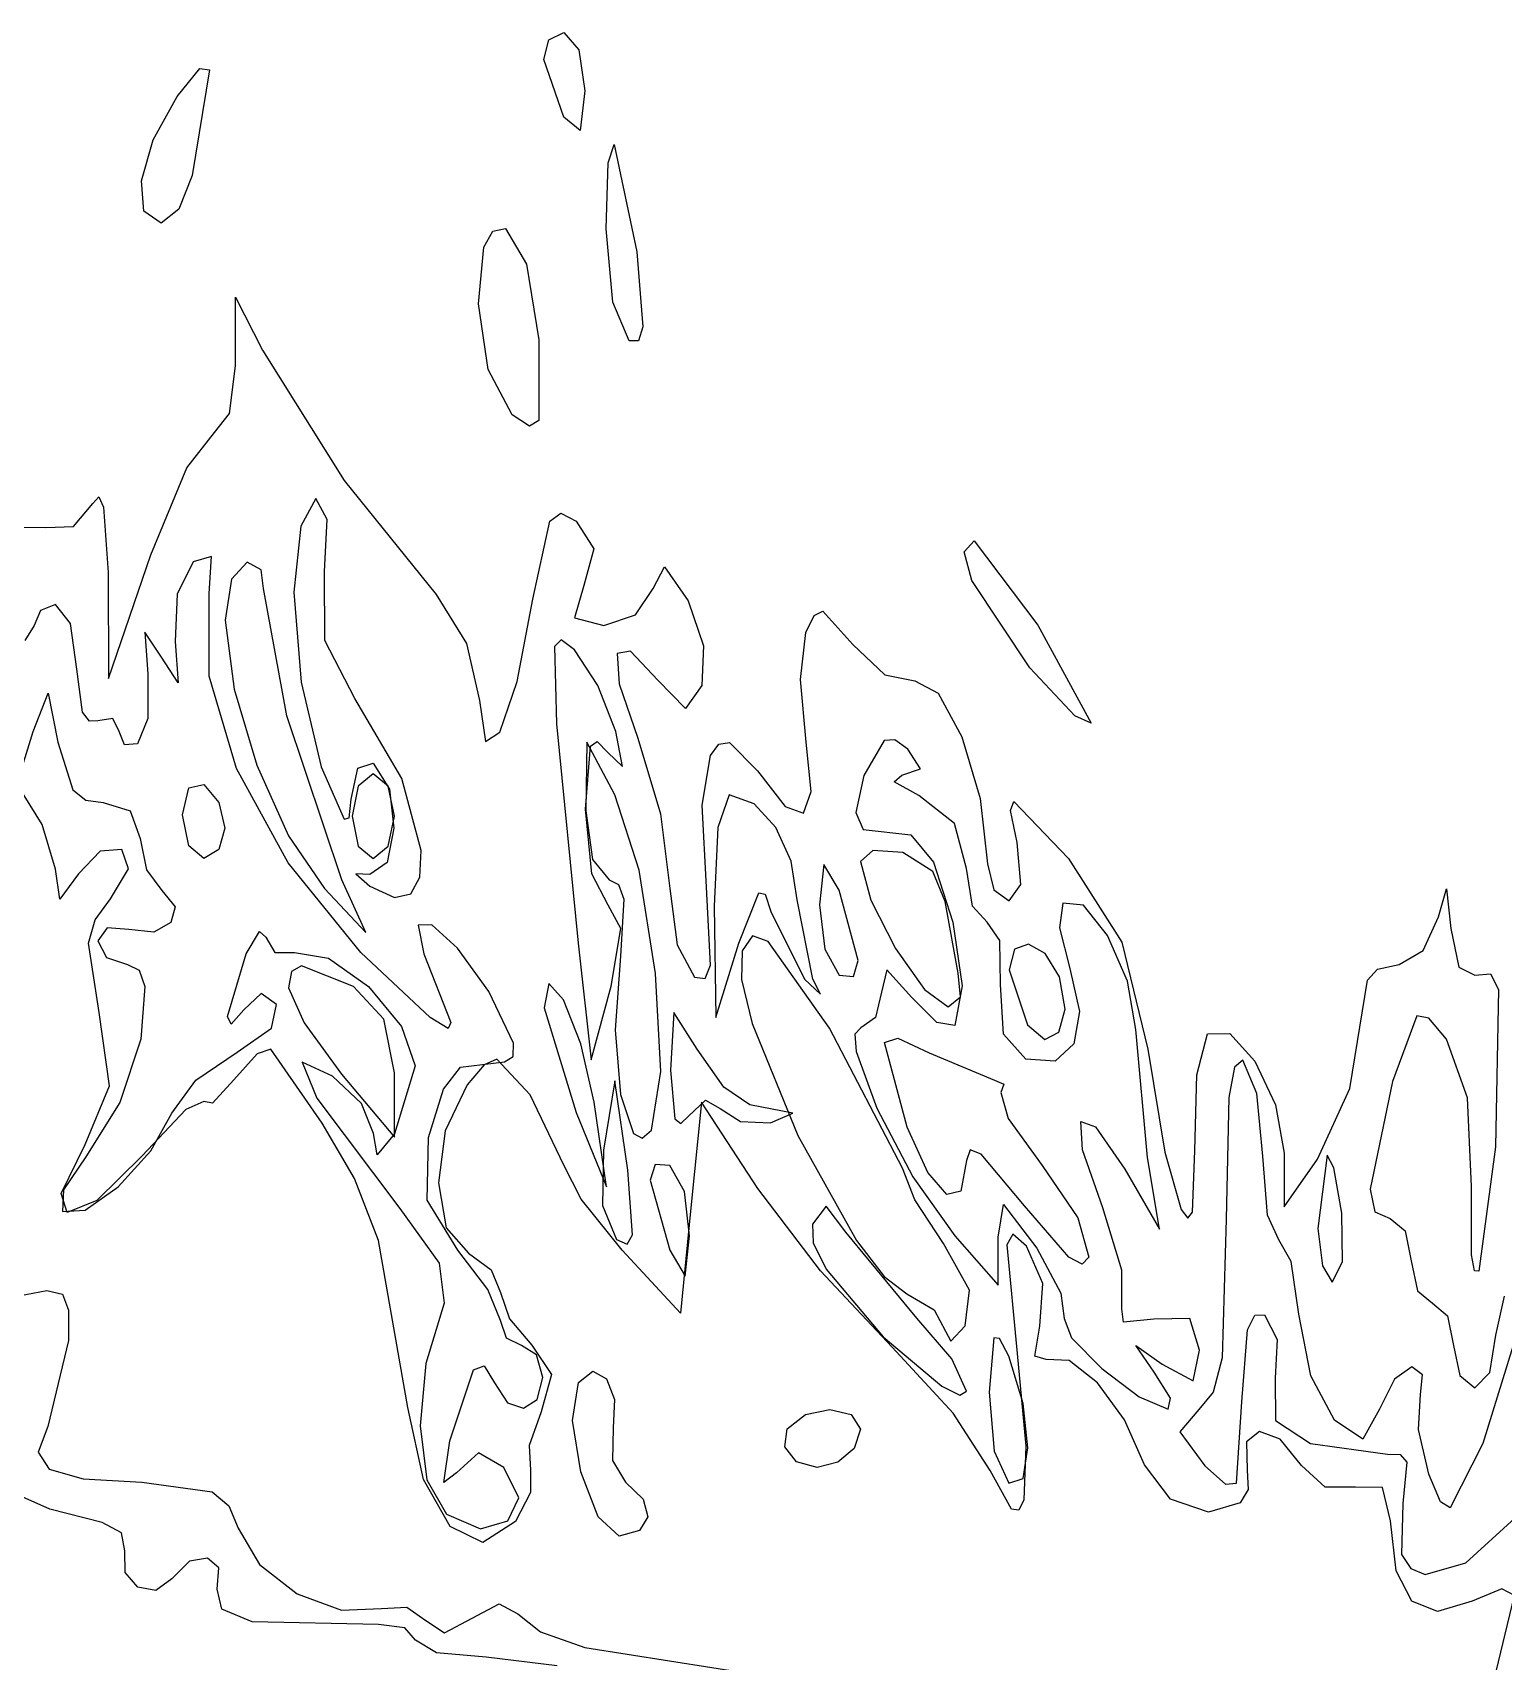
# Model space of a CAD drawing. Extents: x 10 to 161, y 0 to 206.
# Drawn here: x 85.34 to 109.84, y 28.25 to 55.39 of the extents above; entities that cross this region are included whole.
import ezdxf

# ---------------------------------------------------------------- set-up
doc = ezdxf.new("R2010")
doc.units = 0

msp = doc.modelspace()

# ---------------------------------------------------------------- linework, layer by layer
at = {"layer": 'Layer 1'}
for p, q in [((93.940901, 55.262389), (94.191726, 55.38579)), ((94.191726, 55.38579), (94.439288, 55.100745)), ((93.857292, 54.939129), (93.940901, 55.262389)), ((94.439288, 55.100745), (94.539212, 54.415651)), ((94.191726, 53.974678), (93.857292, 54.939129)), ((87.753527, 54.323223), (88.130664, 54.786608)), ((88.289089, 54.766929), (88.00153, 53.004539)), ((88.130664, 54.786608), (88.289089, 54.766929)), ((87.349834, 53.598909), (87.753527, 54.323223)), ((94.539212, 54.415651), (94.463762, 53.757014)), ((94.463762, 53.757014), (94.191726, 53.974678)), ((87.1587, 52.916564), (87.349834, 53.598909)), ((94.931165, 53.217721), (95.030235, 53.519991)), ((95.030235, 53.519991), (95.408457, 51.732068)), ((94.897282, 52.114127), (94.931165, 53.217721)), ((87.197158, 52.409441), (87.1587, 52.916564)), ((88.00153, 53.004539), (87.777472, 52.443886)), ((87.482241, 52.210788), (87.197158, 52.409441)), ((87.777472, 52.443886), (87.482241, 52.210788)), ((93.006106, 52.077385), (93.221587, 52.124357)), ((93.221587, 52.124357), (93.567353, 51.529397)), ((95.008936, 50.89691), (94.897282, 52.114127)), ((92.860413, 51.811548), (93.006106, 52.077385)), ((92.76981, 50.865954), (92.860413, 51.811548)), ((95.408457, 51.732068), (95.50675, 50.485483)), ((93.567353, 51.529397), (93.772626, 50.269803)), ((88.72402, 49.835534), (88.724725, 50.976065)), ((88.724725, 50.976065), (89.174165, 50.09412)), ((92.932612, 49.772921), (92.76981, 50.865954)), ((95.277224, 50.253576), (95.008936, 50.89691)), ((95.50675, 50.485483), (95.43351, 50.248499)), ((93.772626, 50.269803), (93.771876, 48.923206)), ((95.43351, 50.248499), (95.277224, 50.253576)), ((89.174165, 50.09412), (90.53236, 47.923212)), ((88.620215, 49.038079), (88.72402, 49.835534)), ((93.331653, 49.017794), (92.932612, 49.772921)), ((88.370889, 48.723225), (88.620215, 49.038079)), ((93.620374, 48.829097), (93.331653, 49.017794)), ((93.771876, 48.923206), (93.620374, 48.829097)), ((87.914482, 48.137525), (88.370889, 48.723225)), ((87.312555, 46.688754), (87.914482, 48.137525)), ((90.53236, 47.923212), (92.06518, 46.024826)), ((86.022622, 47.15592), (86.348766, 47.542477)), ((86.348766, 47.542477), (86.446502, 47.652957)), ((86.446502, 47.652957), (86.525287, 47.477786)), ((90.060343, 47.624674), (89.811193, 47.166239)), ((90.247844, 47.274057), (90.060343, 47.624674)), ((86.525287, 47.477786), (86.599943, 46.389951)), ((90.205687, 46.406179), (90.247844, 47.274057)), ((93.674201, 45.946156), (93.957526, 47.24579)), ((93.957526, 47.24579), (94.141769, 47.381555)), ((94.141769, 47.381555), (94.395632, 47.248965)), ((94.395632, 47.248965), (94.691965, 46.785371)), ((85.159683, 47.147057), (85.562071, 47.139251)), ((85.562071, 47.139251), (86.022622, 47.15592)), ((89.811193, 47.166239), (89.693806, 46.064337)), ((86.606999, 44.626061), (87.312555, 46.688754)), ((94.691965, 46.785371), (94.524748, 46.17652)), ((100.856276, 46.736919), (101.023978, 46.919118)), ((100.984378, 46.256865), (100.856276, 46.736919)), ((101.023978, 46.919118), (102.082312, 45.515414)), ((88.019169, 46.567046), (87.753131, 46.029985)), ((88.320618, 46.656783), (88.019169, 46.567046)), ((88.282342, 46.044581), (88.320618, 46.656783)), ((88.915578, 46.56634), (88.65708, 46.281295)), ((89.148059, 46.436738), (88.915578, 46.56634)), ((89.19004, 46.125368), (89.148059, 46.436738)), ((90.209259, 45.259298), (90.205687, 46.406179)), ((95.680449, 46.125368), (95.868215, 46.484187)), ((95.868215, 46.484187), (96.262886, 45.921462)), ((86.599943, 46.389951), (86.606999, 44.626061)), ((88.65708, 46.281295), (88.55257, 45.596201)), ((94.524748, 46.17652), (94.367674, 45.635756)), ((101.952842, 44.80245), (100.984378, 46.256865)), ((85.725054, 45.860784), (85.475905, 45.757155)), ((85.974203, 45.543725), (85.725054, 45.860784)), ((87.753131, 46.029985), (87.719661, 45.241306)), ((88.285208, 44.665969), (88.282342, 46.044581)), ((89.578933, 44.004951), (89.19004, 46.125368)), ((89.693806, 46.064337), (89.818514, 44.565604)), ((92.06518, 46.024826), (92.572122, 45.21035)), ((93.414209, 44.575509), (93.674201, 45.946156)), ((95.385924, 45.68929), (95.680449, 46.125368)), ((96.262886, 45.921462), (96.515386, 45.168016)), ((85.475905, 45.757155), (85.372276, 45.508006)), ((88.55257, 45.596201), (88.699072, 44.449782)), ((94.367674, 45.635756), (94.858829, 45.508006)), ((94.858829, 45.508006), (95.385924, 45.68929)), ((98.222215, 45.389825), (98.360278, 45.676909)), ((98.360278, 45.676909), (98.505187, 45.74763)), ((98.505187, 45.74763), (99.003265, 45.192622)), ((85.372276, 45.508006), (85.216833, 45.258857)), ((86.077832, 44.781636), (85.974203, 45.543725)), ((87.488944, 44.978839), (87.210867, 45.398072)), ((87.210867, 45.398072), (87.260344, 44.705789)), ((98.12939, 44.60926), (98.222215, 45.389825)), ((102.082312, 45.515414), (102.972855, 43.883243)), ((87.719661, 45.241306), (87.76808, 44.555505)), ((90.712629, 44.291275), (90.209259, 45.259298)), ((92.572122, 45.21035), (92.785906, 44.260936)), ((94.148963, 45.272444), (94.03377, 45.158183)), ((94.03377, 45.158183), (94.067901, 43.868647)), ((94.369526, 45.10337), (94.148963, 45.272444)), ((94.758508, 44.507219), (94.369526, 45.10337)), ((95.303098, 45.083625), (95.081256, 45.042339)), ((95.081256, 45.042339), (95.113678, 44.538296)), ((95.757708, 44.600308), (95.303098, 45.083625)), ((96.515386, 45.168016), (96.4869, 44.51035)), ((99.003265, 45.192622), (99.535166, 44.688635)), ((86.177095, 44.067172), (86.077832, 44.781636)), ((87.76808, 44.555505), (87.488944, 44.978839)), ((102.69851, 44.006445), (101.952842, 44.80245)), ((87.260344, 44.705789), (87.265239, 43.959266)), ((88.741306, 43.128607), (88.285208, 44.665969)), ((89.818514, 44.565604), (90.151712, 43.153918)), ((93.124352, 43.733136), (93.414209, 44.575509)), ((95.058854, 43.744116), (94.758508, 44.507219)), ((95.113678, 44.538296), (95.421863, 43.633344)), ((96.214511, 44.123926), (95.757708, 44.600308)), ((96.4869, 44.51035), (96.214511, 44.123926)), ((98.225742, 43.564905), (98.12939, 44.60926)), ((99.535166, 44.688635), (100.036905, 44.58655)), ((100.036905, 44.58655), (100.425572, 44.383063)), ((85.352168, 43.744116), (85.605374, 44.38088)), ((85.605374, 44.38088), (85.761743, 43.567727)), ((88.699072, 44.449782), (89.075563, 43.183111)), ((91.492936, 42.962812), (90.712629, 44.291275)), ((92.785906, 44.260936), (92.887346, 43.575968)), ((100.425572, 44.383063), (100.817646, 43.653187)), ((86.288722, 43.912777), (86.177095, 44.067172)), ((86.679759, 43.958649), (86.43061, 43.920505)), ((86.783388, 43.744116), (86.679759, 43.958649)), ((87.265239, 43.959266), (87.088894, 43.538446)), ((90.495671, 41.27467), (89.578933, 44.004951)), ((102.972855, 43.883243), (102.69851, 44.006445)), ((85.082292, 42.862171), (85.352168, 43.744116)), ((86.43061, 43.920505), (86.288722, 43.912777)), ((86.87317, 43.521028), (86.783388, 43.744116)), ((92.887346, 43.575968), (93.124352, 43.733136)), ((94.067901, 43.868647), (94.431968, 40.216336)), ((95.166716, 43.162782), (95.058854, 43.744116)), ((85.761743, 43.567727), (86.0142, 42.770713)), ((87.088894, 43.538446), (86.87317, 43.521028)), ((94.549796, 42.450479), (94.632787, 43.49651)), ((94.572726, 43.567727), (94.558615, 42.421199)), ((95.041215, 42.685782), (94.572726, 43.567727)), ((94.632787, 43.49651), (94.747737, 43.574479)), ((94.747737, 43.574479), (94.925857, 43.391338)), ((95.421863, 43.633344), (95.798806, 42.371016)), ((96.633214, 43.342831), (96.772522, 43.533108)), ((96.772522, 43.533108), (96.952269, 43.560914)), ((96.952269, 43.560914), (97.416117, 43.090418)), ((98.30864, 42.745137), (98.225742, 43.564905)), ((99.525597, 43.593039), (99.189179, 43.010338)), ((99.70467, 43.606742), (99.525597, 43.593039)), ((99.917313, 43.45131), (99.70467, 43.606742)), ((100.132508, 43.122036), (99.917313, 43.45131)), ((100.817646, 43.653187), (101.121416, 42.628169)), ((89.075563, 43.183111), (89.60419, 42.006265)), ((90.151712, 43.153918), (90.530243, 42.280925)), ((90.762592, 43.130856), (91.016724, 43.214949)), ((91.016724, 43.214949), (91.286362, 42.781694)), ((94.925857, 43.391338), (95.166716, 43.162782)), ((96.492886, 42.51356), (96.633214, 43.342831)), ((85.502451, 42.196258), (85.001506, 42.997285)), ((89.599571, 41.553541), (88.741306, 43.128607)), ((90.648424, 42.618401), (90.762592, 43.130856)), ((91.016724, 43.03856), (90.767575, 42.831303)), ((91.265873, 42.831303), (91.016724, 43.03856)), ((91.813164, 41.760357), (91.492936, 42.962812)), ((97.416117, 43.090418), (97.877137, 42.492151)), ((99.189179, 43.010338), (99.054727, 42.39302)), ((99.690565, 42.906709), (99.818535, 43.016335)), ((100.100758, 42.674846), (99.690565, 42.906709)), ((99.818535, 43.016335), (100.132508, 43.122036)), ((86.0142, 42.770713), (86.230998, 42.596772)), ((87.841722, 42.353818), (87.945351, 42.802728)), ((87.945351, 42.802728), (88.1945, 42.862171)), ((88.1945, 42.862171), (88.443649, 42.558914)), ((90.616354, 42.304258), (90.648424, 42.618401)), ((90.767575, 42.831303), (90.663946, 42.333004)), ((91.369502, 42.333004), (91.265873, 42.831303)), ((91.286362, 42.781694), (91.360903, 42.134125)), ((95.442467, 41.431656), (95.041215, 42.685782)), ((96.943394, 42.685782), (96.753468, 42.141666)), ((97.358548, 42.536358), (96.943394, 42.685782)), ((98.183541, 42.382305), (98.30864, 42.745137)), ((100.696467, 42.21253), (100.100758, 42.674846)), ((101.121416, 42.628169), (101.245169, 41.539254)), ((86.230998, 42.596772), (86.518805, 42.558429)), ((86.518805, 42.558429), (86.97036, 42.42089)), ((86.97036, 42.42089), (87.136166, 41.961882)), ((87.945351, 41.840879), (87.841722, 42.353818)), ((88.443649, 42.558914), (88.547278, 42.135801)), ((90.663946, 42.333004), (90.767575, 41.834705)), ((91.265873, 41.834705), (91.369502, 42.333004)), ((94.658672, 41.375035), (94.549796, 42.450479)), ((94.558615, 42.421199), (94.66586, 41.611397)), ((95.798806, 42.371016), (95.955616, 41.130384)), ((96.565216, 41.150492), (96.492886, 42.51356)), ((97.720388, 42.141798), (97.358548, 42.536358)), ((97.877137, 42.492151), (98.183541, 42.382305)), ((99.054727, 42.39302), (99.178243, 42.112518)), ((101.631064, 42.428293), (101.68429, 42.579023)), ((101.741881, 41.892032), (101.631064, 42.428293)), ((101.68429, 42.579023), (102.593487, 41.627448)), ((85.723996, 41.451059), (85.502451, 42.196258)), ((88.547278, 42.135801), (88.443649, 41.776717)), ((90.530243, 42.280925), (90.616354, 42.304258)), ((91.360903, 42.134125), (91.249243, 41.563948)), ((96.753468, 42.141666), (96.692922, 40.833698)), ((97.976659, 41.582667), (97.720388, 42.141798)), ((99.178243, 42.112518), (99.967407, 42.024323)), ((100.894508, 41.462348), (100.696467, 42.21253)), ((87.136166, 41.961882), (87.241426, 41.44074)), ((88.1945, 41.627448), (87.945351, 41.840879)), ((89.60419, 42.006265), (90.207098, 41.129325)), ((90.767575, 41.834705), (91.016724, 41.627448)), ((91.016724, 41.627448), (91.265873, 41.834705)), ((99.967407, 42.024323), (100.349003, 41.564604)), ((101.803044, 41.193046), (101.741881, 41.892032)), ((86.471224, 41.74726), (86.110288, 41.370273)), ((86.828191, 41.77632), (86.471224, 41.74726)), ((86.941477, 41.454984), (86.828191, 41.77632)), ((88.443649, 41.776717), (88.1945, 41.627448)), ((90.808938, 40.061819), (89.599571, 41.553541)), ((91.249243, 41.563948), (90.96028, 41.362865)), ((91.791913, 41.318273), (91.813164, 41.760357)), ((94.66586, 41.611397), (94.943496, 41.27467)), ((98.075106, 40.939531), (97.976659, 41.582667)), ((98.520665, 41.530566), (98.449756, 40.854511)), ((98.77784, 41.098281), (98.520665, 41.530566)), ((99.337875, 41.76093), (99.130618, 41.577001)), ((99.130618, 41.577001), (99.304659, 40.931439)), ((99.836174, 41.729754), (99.337875, 41.76093)), ((100.334473, 41.41265), (99.836174, 41.729754)), ((100.349003, 41.564604), (100.670935, 40.567747)), ((101.245169, 41.539254), (101.352282, 41.103176)), ((102.593487, 41.627448), (103.485442, 40.235606)), ((85.798344, 40.947909), (85.723996, 41.451059)), ((86.110288, 41.370273), (85.798344, 40.947909)), ((86.639102, 40.95717), (86.941477, 41.454984)), ((87.241426, 41.44074), (87.494588, 41.094753)), ((90.895721, 40.392725), (90.495671, 41.27467)), ((90.96028, 41.362865), (90.727181, 41.370626)), ((90.727181, 41.370626), (90.96028, 41.165662)), ((91.645038, 41.041958), (91.791913, 41.318273)), ((94.927621, 40.8531), (94.658672, 41.375035)), ((94.943496, 41.27467), (95.102726, 41.193035)), ((95.718637, 39.710276), (95.442467, 41.431656)), ((100.54173, 40.909545), (100.334473, 41.41265)), ((100.996064, 40.831581), (100.894508, 41.462348)), ((87.494588, 41.094753), (87.716938, 40.823175)), ((90.207098, 41.129325), (90.895721, 40.392725)), ((90.96028, 41.165662), (91.369005, 40.976169)), ((91.369005, 40.976169), (91.645038, 41.041958)), ((95.102726, 41.193035), (95.188368, 40.950996)), ((95.955616, 41.130384), (96.075605, 40.190936)), ((96.633214, 39.853195), (96.565216, 41.150492)), ((97.104261, 40.216336), (97.438121, 41.055198)), ((97.438121, 41.055198), (97.546132, 41.034842)), ((97.546132, 41.034842), (97.639425, 40.745503)), ((99.093753, 39.927587), (98.77784, 41.098281)), ((101.352282, 41.103176), (101.606767, 40.921892)), ((101.606767, 40.921892), (101.803044, 41.193046)), ((108.759341, 40.657309), (108.892823, 41.12055)), ((108.892823, 41.12055), (108.960424, 40.460106)), ((86.38632, 40.604089), (86.639102, 40.95717)), ((87.716938, 40.823175), (87.646459, 40.560956)), ((95.137568, 40.460062), (94.927621, 40.8531)), ((95.188368, 40.950996), (95.136113, 40.002905)), ((96.692922, 40.833698), (96.724672, 38.981613)), ((97.639425, 40.745503), (98.198579, 39.616261)), ((98.33969, 39.616261), (98.075106, 40.939531)), ((98.449756, 40.854511), (98.536011, 40.120028)), ((99.304659, 40.931439), (99.716229, 40.129641)), ((100.755866, 39.716097), (100.54173, 40.909545)), ((101.24023, 40.569114), (100.996064, 40.831581)), ((102.501059, 40.882028), (102.446423, 40.473996)), ((102.845343, 40.848768), (102.501059, 40.882028)), ((103.246082, 40.343689), (102.845343, 40.848768)), ((86.275785, 40.217968), (86.38632, 40.604089)), ((86.58279, 40.471483), (86.43061, 40.254083)), ((86.948488, 40.445994), (86.58279, 40.471483)), ((87.36352, 40.403446), (86.948488, 40.445994)), ((87.646459, 40.560956), (87.36352, 40.403446)), ((91.991317, 40.523738), (91.765071, 40.515189)), ((91.765071, 40.515189), (91.860922, 40.039947)), ((92.422153, 40.133758), (91.991317, 40.523738)), ((94.978421, 39.500549), (95.137568, 40.460062)), ((100.670935, 40.567747), (100.82446, 39.50481)), ((101.449207, 40.263785), (101.24023, 40.569114)), ((102.446423, 40.473996), (102.617476, 39.794766)), ((108.50318, 40.096656), (108.759341, 40.657309)), ((108.960424, 40.460106), (109.095979, 39.816727)), ((86.453541, 39.060988), (86.275785, 40.217968)), ((86.43061, 40.254083), (86.575205, 39.978255)), ((88.900056, 40.039947), (89.121512, 40.411995)), ((89.121512, 40.411995), (89.22814, 40.315467)), ((89.22814, 40.315467), (89.378643, 40.063098)), ((94.431968, 40.216336), (94.646104, 38.276057)), ((96.075605, 40.190936), (96.364133, 39.652597)), ((96.724672, 38.981613), (97.104261, 40.216336)), ((97.334537, 40.337399), (97.160353, 40.089336)), ((97.59233, 40.243191), (97.334537, 40.337399)), ((98.614857, 38.801343), (97.59233, 40.243191)), ((101.465303, 39.52983), (101.449207, 40.263785)), ((101.926648, 40.201167), (101.697409, 40.115993)), ((102.205233, 40.043453), (101.926648, 40.201167)), ((103.578228, 39.582758), (103.246082, 40.343689)), ((103.485442, 40.235606), (103.917815, 38.452446)), ((86.575205, 39.978255), (86.922735, 39.863558)), ((88.586701, 38.99762), (88.900056, 40.039947)), ((89.378643, 40.063098), (89.706154, 40.059703)), ((89.706154, 40.059703), (90.271023, 39.970014)), ((90.271023, 39.970014), (90.93607, 39.493009)), ((91.963933, 38.981922), (90.808938, 40.061819)), ((91.860922, 40.039947), (92.308244, 38.893419)), ((92.94007, 39.413413), (92.422153, 40.133758)), ((95.136113, 40.002905), (95.045791, 38.774924)), ((97.160353, 40.089336), (97.149128, 39.61113)), ((98.536011, 40.120028), (98.77784, 39.687169)), ((99.014775, 39.660005), (99.093753, 39.927587)), ((99.716229, 40.129641), (100.199502, 39.446773)), ((101.697409, 40.115993), (101.605356, 39.775364)), ((102.44532, 39.655419), (102.205233, 40.043453)), ((108.101763, 39.863558), (108.50318, 40.096656)), ((86.922735, 39.863558), (87.117064, 39.765089)), ((87.117064, 39.765089), (87.213121, 39.497352)), ((89.652526, 39.747125), (89.605612, 39.473386)), ((89.820851, 39.841906), (89.652526, 39.747125)), ((90.687229, 39.498433), (89.820851, 39.841906)), ((95.808673, 38.080442), (95.718637, 39.710276)), ((96.364133, 39.652597), (96.542594, 39.62922)), ((96.542594, 39.62922), (96.633214, 39.853195)), ((98.198579, 39.616261), (98.463206, 39.36861)), ((98.463206, 39.36861), (98.33969, 39.616261)), ((98.77784, 39.687169), (99.014775, 39.660005)), ((99.570268, 39.775937), (99.483396, 39.401772)), ((99.983635, 39.314283), (99.570268, 39.775937)), ((100.795025, 39.321956), (100.755866, 39.716097)), ((101.605356, 39.775364), (101.914036, 38.855671)), ((102.541397, 39.120437), (102.44532, 39.655419)), ((102.617476, 39.794766), (102.775746, 39.080385)), ((107.572948, 39.598975), (107.738401, 39.78577)), ((107.738401, 39.78577), (108.101763, 39.863558)), ((109.095979, 39.816727), (109.36118, 39.687169)), ((109.36118, 39.687169), (109.623206, 39.705513)), ((109.623206, 39.705513), (109.757702, 39.443399)), ((87.213121, 39.497352), (87.146352, 38.620104)), ((89.14947, 39.378047), (88.86125, 39.107555)), ((89.404881, 39.19716), (89.14947, 39.378047)), ((89.605612, 39.473386), (89.864683, 38.890155)), ((91.195186, 38.952465), (90.687229, 39.498433)), ((90.93607, 39.493009), (91.488868, 38.827951)), ((93.350439, 38.551797), (92.94007, 39.413413)), ((93.943458, 39.546146), (93.865759, 39.140363)), ((94.184935, 39.273272), (93.943458, 39.546146)), ((94.646104, 38.276057), (94.978421, 39.500549)), ((97.149128, 39.61113), (97.329714, 38.876584)), ((99.483396, 39.401772), (99.381399, 38.980466)), ((100.199502, 39.446773), (100.588649, 39.158002)), ((100.82446, 39.50481), (100.700833, 38.846852)), ((101.509973, 38.698906), (101.465303, 39.52983)), ((103.716732, 38.781941), (103.578228, 39.582758)), ((107.280187, 37.795882), (107.572948, 39.598975)), ((109.757702, 39.443399), (109.704477, 36.824023)), ((88.86125, 39.107555), (88.648735, 38.86604)), ((89.319641, 38.802799), (89.404881, 39.19716)), ((93.865759, 39.140363), (94.39669, 37.394112)), ((94.474169, 38.541478), (94.184935, 39.273272)), ((100.400707, 38.894697), (99.983635, 39.314283)), ((100.588649, 39.158002), (100.795025, 39.321956)), ((102.436853, 38.736565), (102.541397, 39.120437)), ((102.775746, 39.080385), (102.682696, 38.54139)), ((86.62455, 37.842625), (86.453541, 39.060988)), ((88.648735, 38.86604), (88.586701, 38.99762)), ((88.750478, 38.400235), (89.319641, 38.802799)), ((89.864683, 38.890155), (90.487557, 38.035462)), ((91.369502, 38.060157), (91.195186, 38.952465)), ((91.488868, 38.827951), (91.716988, 38.174104)), ((92.261997, 38.794547), (91.963933, 38.981922)), ((92.308244, 38.893419), (92.261997, 38.794547)), ((96.022997, 39.063722), (95.966199, 38.099668)), ((96.412111, 38.452446), (96.022997, 39.063722)), ((97.329714, 38.876584), (98.085028, 37.016199)), ((99.82806, 36.471598), (98.614857, 38.801343)), ((99.136262, 38.805224), (99.035954, 38.699659)), ((99.381399, 38.980466), (99.136262, 38.805224)), ((100.700833, 38.846852), (100.400707, 38.894697)), ((101.914036, 38.855671), (102.203722, 38.612183)), ((108.395494, 39.008645), (107.989579, 37.910932)), ((108.59536, 38.970738), (108.395494, 39.008645)), ((108.888457, 38.616488), (108.59536, 38.970738)), ((87.146352, 38.620104), (86.794297, 37.563864)), ((93.347065, 38.327414), (93.350439, 38.551797)), ((94.69514, 37.570501), (94.474169, 38.541478)), ((95.045791, 38.774924), (95.134525, 37.696399)), ((99.035954, 38.699659), (99.06014, 38.412351)), ((99.531991, 38.565159), (99.752797, 38.636309)), ((99.907082, 37.154576), (99.531991, 38.565159)), ((99.752797, 38.636309), (100.277147, 38.389299)), ((101.885109, 38.283113), (101.509973, 38.698906)), ((102.203722, 38.612183), (102.436853, 38.736565)), ((102.682696, 38.54139), (102.373943, 38.25117)), ((103.912524, 36.644459), (103.716732, 38.781941)), ((104.734497, 38.021484), (104.91018, 38.705035)), ((104.91018, 38.705035), (105.280261, 38.711109)), ((105.280261, 38.711109), (105.699918, 38.25198)), ((109.240706, 37.642644), (108.888457, 38.616488)), ((88.061723, 37.934524), (88.750478, 38.400235)), ((89.082839, 38.375099), (88.694739, 37.943387)), ((89.313512, 38.45174), (89.082839, 38.375099)), ((90.166176, 37.217723), (89.313512, 38.45174)), ((93.076066, 38.287037), (92.863362, 38.193314)), ((93.62834, 37.689034), (93.076066, 38.287037)), ((93.204653, 38.240779), (93.347065, 38.327414)), ((96.853789, 37.816652), (96.412111, 38.452446)), ((99.06014, 38.412351), (99.402257, 37.468813)), ((100.277147, 38.389299), (101.364761, 37.935626)), ((102.373943, 38.25117), (101.885109, 38.283113)), ((103.917815, 38.452446), (104.198517, 36.73698)), ((105.495791, 38.266532), (105.3606, 38.151879)), ((105.734313, 37.710951), (105.495791, 38.266532)), ((90.339743, 37.999832), (89.831346, 38.235223)), ((89.831346, 38.235223), (90.07516, 37.632943)), ((90.819521, 37.544925), (90.339743, 37.999832)), ((90.487557, 38.035462), (91.369502, 36.987359)), ((91.716988, 38.174104), (91.369502, 37.041334)), ((91.369502, 36.987359), (91.369502, 38.060157)), ((92.188123, 37.786092), (92.471933, 38.152585)), ((92.471933, 38.152585), (93.204653, 38.240779)), ((92.863362, 38.193314), (92.580942, 37.855546)), ((95.651521, 37.100953), (95.808673, 38.080442)), ((95.966199, 38.099668), (96.041958, 37.29238)), ((104.699572, 36.765109), (104.734497, 38.021484)), ((105.3606, 38.151879), (105.266486, 37.644849)), ((105.699918, 38.25198), (106.043705, 37.522843)), ((86.220354, 36.863181), (86.62455, 37.842625)), ((87.663216, 37.387056), (88.061723, 37.934524)), ((88.694739, 37.943387), (88.341432, 37.553876)), ((91.939238, 36.979598), (92.188123, 37.786092)), ((92.580942, 37.855546), (92.217123, 37.090921)), ((95.039452, 37.923279), (94.852126, 36.770048)), ((95.254999, 36.435614), (95.039452, 37.923279)), ((97.289117, 37.526404), (96.853789, 37.816652)), ((101.364761, 37.935626), (101.516235, 37.870715)), ((101.516235, 37.870715), (101.467419, 37.731721)), ((101.467419, 37.731721), (101.590539, 37.295422)), ((106.740039, 36.616942), (107.280187, 37.795882)), ((107.989579, 37.910932), (107.619383, 36.119172)), ((86.794297, 37.563864), (86.228821, 36.660687)), ((87.893757, 37.444162), (87.170738, 36.67515)), ((88.1945, 37.577909), (87.893757, 37.444162)), ((88.341432, 37.553876), (88.1945, 37.577909)), ((90.07516, 37.632943), (91.461224, 35.795675)), ((91.022016, 37.044509), (90.819521, 37.544925)), ((94.191726, 36.518164), (93.62834, 37.689034)), ((94.900457, 36.159389), (94.69514, 37.570501)), ((95.134525, 37.696399), (95.352906, 37.045639)), ((96.269588, 37.343665), (96.551414, 37.600708)), ((96.484783, 37.570501), (96.308394, 35.81155)), ((97.421056, 36.131872), (96.484783, 37.570501)), ((96.551414, 37.600708), (96.794875, 37.463256)), ((96.794875, 37.463256), (97.132572, 37.244358)), ((98.003051, 37.385866), (97.289117, 37.526404)), ((99.402257, 37.468813), (100.003137, 36.327234)), ((105.266486, 37.644849), (105.219214, 35.621403)), ((105.8334, 36.667742), (105.734313, 37.710951)), ((106.043705, 37.522843), (106.186178, 36.718895)), ((109.308263, 36.165033), (109.240706, 37.642644)), ((87.314688, 36.755959), (87.663216, 37.387056)), ((90.705822, 36.298334), (90.166176, 37.217723)), ((94.39669, 37.394112), (94.900457, 36.159389)), ((96.041958, 37.29238), (96.136756, 37.210816)), ((96.136756, 37.210816), (96.269588, 37.343665)), ((97.132572, 37.244358), (97.632723, 37.222309)), ((97.632723, 37.222309), (98.003051, 37.385866)), ((101.590539, 37.295422), (102.156042, 36.515695)), ((102.828669, 36.776684), (102.800479, 37.247445)), ((102.800479, 37.247445), (103.046266, 37.160066)), ((91.08384, 36.689703), (91.022016, 37.044509)), ((91.369502, 37.041334), (91.08384, 36.689703)), ((91.916793, 35.93855), (91.939238, 36.979598)), ((92.217123, 37.090921), (92.100855, 36.226946)), ((95.352906, 37.045639), (95.495272, 36.967643)), ((95.495272, 36.967643), (95.651521, 37.100953)), ((98.085028, 37.016199), (99.063717, 35.263631)), ((100.253207, 36.395855), (99.907082, 37.154576)), ((103.046266, 37.160066), (103.532229, 36.455017)), ((85.819428, 36.048633), (86.220354, 36.863181)), ((86.228821, 36.660687), (85.860785, 36.111191)), ((87.170738, 36.67515), (86.410606, 35.931765)), ((86.770203, 36.159918), (87.314688, 36.755959)), ((94.852126, 36.770048), (94.8329, 35.850003)), ((100.957093, 36.772644), (100.894508, 36.596128)), ((101.142246, 36.704122), (100.957093, 36.772644)), ((101.864647, 35.844005), (101.142246, 36.704122)), ((103.164634, 35.807317), (102.828669, 36.776684)), ((104.108668, 35.453833), (103.912524, 36.644459)), ((104.198517, 36.73698), (104.470619, 35.779844)), ((104.661758, 35.737174), (104.699572, 36.765109)), ((105.911188, 35.685785), (105.8334, 36.667742)), ((106.186178, 36.718895), (106.186178, 35.826014)), ((106.90267, 36.688556), (106.747051, 35.465254)), ((107.016529, 36.476272), (106.90267, 36.688556)), ((109.704477, 36.824023), (109.429266, 34.753921)), ((94.476771, 35.951294), (94.191726, 36.518164)), ((95.332125, 35.35629), (95.254999, 36.435614)), ((95.713787, 36.530511), (95.627532, 36.268397)), ((95.955616, 36.512167), (95.713787, 36.530511)), ((96.197445, 36.079308), (95.955616, 36.512167)), ((100.033289, 35.940093), (99.82806, 36.471598)), ((100.571319, 36.028288), (100.253207, 36.395855)), ((100.894508, 36.596128), (100.804169, 36.084253)), ((102.156042, 36.515695), (102.74796, 35.643583)), ((103.532229, 36.455017), (104.108668, 35.453833)), ((106.186178, 35.826014), (106.740039, 36.616942)), ((107.146792, 35.718417), (107.016529, 36.476272)), ((85.860785, 36.111191), (85.842529, 35.747697)), ((86.217053, 35.767607), (86.770203, 36.159918)), ((91.105668, 35.263024), (90.705822, 36.298334)), ((92.100855, 36.226946), (92.230451, 35.476477)), ((95.627532, 36.268397), (95.955616, 35.101055)), ((98.464309, 34.760933), (97.421056, 36.131872)), ((100.003137, 36.327234), (100.703302, 35.340238)), ((107.619383, 36.119172), (107.697628, 35.742306)), ((109.306455, 35.025296), (109.308263, 36.165033)), ((85.921507, 35.730543), (85.819428, 36.048633)), ((86.410606, 35.931765), (85.921507, 35.730543)), ((92.424308, 35.104936), (91.916793, 35.93855)), ((95.161865, 35.102113), (94.476771, 35.951294)), ((94.8329, 35.850003), (95.067674, 35.282383)), ((96.2837, 35.344825), (96.197445, 36.079308)), ((98.560308, 35.83501), (98.329106, 35.536736)), ((98.888612, 35.404091), (98.560308, 35.83501)), ((100.515272, 35.21465), (100.033289, 35.940093)), ((100.804169, 36.084253), (100.571319, 36.028288)), ((101.423675, 35.319425), (101.515089, 35.865701)), ((101.515089, 35.865701), (102.069259, 35.137744)), ((102.599352, 34.985476), (101.864647, 35.844005)), ((85.842529, 35.747697), (86.217053, 35.767607)), ((91.461224, 35.795675), (92.111747, 34.88661)), ((96.308394, 35.81155), (96.132005, 34.052246)), ((102.74796, 35.643583), (102.935329, 34.984991)), ((103.48381, 34.772839), (103.164634, 35.807317)), ((104.470619, 35.779844), (104.580831, 35.634442)), ((104.580831, 35.634442), (104.661758, 35.737174)), ((105.219214, 35.621403), (105.156375, 33.310045)), ((106.097983, 35.277444), (105.911188, 35.685785)), ((107.158302, 34.908615), (107.146792, 35.718417)), ((107.697628, 35.742306), (107.950068, 35.630222)), ((107.950068, 35.630222), (108.199217, 35.422965)), ((92.230451, 35.476477), (92.604225, 35.052372)), ((95.067674, 35.282383), (95.244432, 35.204805)), ((95.244432, 35.204805), (95.332125, 35.35629)), ((96.212791, 34.66877), (96.2837, 35.344825)), ((98.329106, 35.536736), (98.343162, 35.225023)), ((100.070771, 33.97146), (98.888612, 35.404091)), ((100.703302, 35.340238), (101.423675, 34.521441)), ((101.423675, 34.521441), (101.423675, 35.319425)), ((101.665581, 35.368207), (101.568667, 35.194718)), ((101.893928, 35.169494), (101.665581, 35.368207)), ((106.304932, 34.913068), (106.097983, 35.277444)), ((106.747051, 35.465254), (106.822551, 34.840754)), ((108.199217, 35.422965), (108.302846, 34.924666)), ((91.594574, 32.485206), (91.105668, 35.263024)), ((92.925165, 34.448989), (92.424308, 35.104936)), ((92.604225, 35.052372), (92.977949, 34.777117)), ((96.132005, 34.052246), (95.161865, 35.102113)), ((95.955616, 35.101055), (96.212791, 34.66877)), ((98.343162, 35.225023), (98.557177, 34.789287)), ((99.063717, 35.263631), (99.523521, 34.663857)), ((100.948968, 34.438802), (100.515272, 35.21465)), ((101.568667, 35.194718), (101.738706, 33.380557)), ((102.166978, 34.549707), (101.893928, 35.169494)), ((102.069259, 35.137744), (102.468515, 34.389105)), ((109.354251, 34.757912), (109.306455, 35.025296)), ((92.111747, 34.88661), (92.198178, 34.21911)), ((92.977949, 34.777117), (93.133392, 34.400791)), ((99.657316, 33.486037), (98.464309, 34.760933)), ((98.557177, 34.789287), (99.511265, 33.662426)), ((102.825532, 34.871314), (102.599352, 34.985476)), ((102.935329, 34.984991), (102.825532, 34.871314)), ((103.48284, 34.125977), (103.48381, 34.772839)), ((106.430653, 34.037782), (106.304932, 34.913068)), ((106.822551, 34.840754), (106.985926, 34.571888)), ((106.985926, 34.571888), (107.158302, 34.908615)), ((108.302846, 34.924666), (108.406475, 34.426367)), ((109.429266, 34.753921), (109.354251, 34.757912)), ((99.523521, 34.663857), (99.903202, 34.374332)), ((102.120412, 33.839168), (102.166978, 34.549707)), ((85.115454, 34.343641), (85.58224, 34.431609)), ((85.58224, 34.431609), (85.840633, 34.368203)), ((85.840633, 34.368203), (85.942988, 34.10616)), ((92.198178, 34.21911), (91.890594, 33.216405)), ((93.133392, 33.931949), (92.925165, 34.448989)), ((93.133392, 34.400791), (93.286718, 33.957261)), ((99.903202, 34.374332), (100.355684, 34.108602)), ((100.873341, 33.84446), (100.948968, 34.438802)), ((102.468515, 34.389105), (102.522226, 33.96511)), ((108.406475, 34.426367), (108.655624, 34.21911)), ((108.655624, 34.21911), (108.904773, 34.011853)), ((109.713958, 33.689943), (109.855113, 34.336761)), ((85.942988, 34.10616), (85.94166, 33.598221)), ((93.237021, 33.636365), (93.133392, 33.931949)), ((93.286718, 33.957261), (93.655151, 33.519551)), ((100.652502, 33.2932), (100.070771, 33.97146)), ((100.355684, 34.108602), (100.547022, 33.754501)), ((102.522226, 33.96511), (102.646657, 33.643911)), ((103.513311, 33.904608), (103.48284, 34.125977)), ((104.014477, 33.954174), (103.513311, 33.904608)), ((104.617683, 33.963787), (104.014477, 33.954174)), ((104.775066, 33.437354), (104.617683, 33.963787)), ((105.576445, 33.778446), (105.695679, 34.021802)), ((105.695679, 34.021802), (105.861975, 34.025082)), ((105.861975, 34.025082), (106.070996, 33.617888)), ((106.632707, 33.007935), (106.430653, 34.037782)), ((108.904773, 34.011853), (109.008402, 33.513554)), ((99.511265, 33.662426), (100.48824, 32.838381)), ((100.547022, 33.754501), (100.637289, 33.585565)), ((100.637289, 33.585565), (100.873341, 33.84446)), ((101.351885, 33.645713), (101.27198, 32.740617)), ((101.448491, 33.631454), (101.351885, 33.645713)), ((102.037156, 33.339502), (102.120412, 33.839168)), ((105.480622, 32.576928), (105.576445, 33.778446)), ((110.066736, 33.732982), (109.492766, 31.880897)), ((109.610329, 33.067069), (109.713958, 33.689943)), ((85.94166, 33.598221), (85.594879, 32.167)), ((93.48617, 33.513554), (93.237021, 33.636365)), ((93.735319, 33.358111), (93.48617, 33.513554)), ((93.655151, 33.519551), (93.982749, 33.033291)), ((100.672699, 32.385899), (99.657316, 33.486037)), ((101.600064, 33.337165), (101.448491, 33.631454)), ((101.738706, 33.380557), (101.88695, 31.836442)), ((102.646657, 33.643911), (103.150435, 33.134362)), ((104.024354, 33.072582), (103.716776, 33.51351)), ((103.716776, 33.51351), (104.157704, 33.205932)), ((104.670511, 32.925032), (104.775066, 33.437354)), ((106.070996, 33.617888), (106.037658, 32.969923)), ((109.008402, 33.513554), (109.112031, 33.015255)), ((91.890594, 33.216405), (91.795702, 32.177055)), ((92.290253, 31.926053), (92.68651, 33.108565)), ((92.68651, 33.108565), (92.866515, 33.176607)), ((92.866515, 33.176607), (93.034614, 32.896193)), ((93.838948, 32.984387), (93.735319, 33.358111)), ((100.894508, 32.753317), (100.652502, 33.2932)), ((101.839578, 32.551517), (101.600064, 33.337165)), ((102.220601, 33.284601), (102.037156, 33.339502)), ((102.607389, 33.264068), (102.220601, 33.284601)), ((103.078116, 32.891474), (102.607389, 33.264068)), ((103.150435, 33.134362), (103.773673, 32.662714)), ((104.157704, 33.205932), (104.670511, 32.925032)), ((105.156375, 33.310045), (105.007133, 32.740535)), ((108.315546, 33.160776), (108.025122, 32.953254)), ((108.487834, 33.024471), (108.315546, 33.160776)), ((93.034614, 32.896193), (93.25316, 32.559929)), ((93.744227, 32.613816), (93.838948, 32.984387)), ((93.982749, 33.033291), (93.815312, 32.41077)), ((94.335411, 32.265877), (94.434437, 32.901837)), ((94.434437, 32.901837), (94.674359, 33.090584)), ((94.674359, 33.090584), (94.899134, 32.962162)), ((94.899134, 32.962162), (95.035406, 32.613606)), ((100.48824, 32.838381), (100.785384, 32.688544)), ((103.53019, 32.276588), (103.078116, 32.891474)), ((104.292289, 32.636504), (104.024354, 33.072582)), ((106.037658, 32.969923), (106.041407, 32.265602)), ((107.023673, 32.272834), (106.632707, 33.007935)), ((108.025122, 32.953254), (107.773326, 32.454162)), ((108.455599, 32.696873), (108.487834, 33.024471)), ((109.112031, 33.015255), (109.36118, 32.807998)), ((109.36118, 32.807998), (109.610329, 33.067069)), ((93.25316, 32.559929), (93.519331, 32.469067)), ((93.519331, 32.469067), (93.744227, 32.613816)), ((95.035406, 32.613606), (95.009818, 32.141953)), ((100.785384, 32.688544), (100.894508, 32.753317)), ((101.27198, 32.740617), (101.358235, 31.756984)), ((103.773673, 32.662714), (104.256482, 32.45522)), ((104.256482, 32.45522), (104.292289, 32.636504)), ((105.007133, 32.740535), (104.763072, 32.447812)), ((105.392472, 31.221776), (105.480622, 32.576928)), ((108.423937, 32.116774), (108.455599, 32.696873)), ((91.853012, 31.282917), (91.594574, 32.485206)), ((93.815312, 32.41077), (93.613126, 31.847384)), ((97.911064, 32.126784), (98.213241, 32.367433)), ((98.213241, 32.367433), (98.62006, 32.446753)), ((98.62006, 32.446753), (98.97727, 32.365206)), ((98.97727, 32.365206), (99.130618, 32.123256)), ((101.288561, 31.436044), (100.672699, 32.385899)), ((101.919416, 31.808666), (101.839578, 32.551517)), ((104.763072, 32.447812), (104.44685, 32.07519)), ((107.773326, 32.454162), (107.498512, 31.954319)), ((85.594879, 32.167), (85.435925, 31.739968)), ((91.795702, 32.177055), (91.911485, 31.28005)), ((94.472758, 31.410909), (94.335411, 32.265877)), ((95.009818, 32.141953), (94.999632, 31.602247)), ((97.872964, 31.829833), (97.911064, 32.126784)), ((99.130618, 32.123256), (99.023555, 31.800392)), ((103.861018, 31.529178), (103.53019, 32.276588)), ((104.44685, 32.07519), (104.86326, 31.510481)), ((105.777088, 32.0852), (105.560003, 31.909919)), ((106.117932, 31.957864), (105.777088, 32.0852)), ((106.041407, 32.265602), (106.626445, 31.880897)), ((107.498512, 31.954319), (107.023673, 32.272834)), ((108.598121, 31.373955), (108.423937, 32.116774)), ((92.189579, 31.235799), (92.290253, 31.926053)), ((93.613126, 31.847384), (93.635042, 31.441689)), ((98.06664, 31.576803), (97.872964, 31.829833)), ((99.023555, 31.800392), (98.756453, 31.573936)), ((101.358235, 31.756984), (101.600064, 31.220497)), ((101.839578, 31.300897), (101.919416, 31.808666)), ((101.88695, 31.836442), (101.84939, 30.94608)), ((105.560003, 31.909919), (105.571286, 31.440983)), ((106.477925, 31.518947), (106.117932, 31.957864)), ((106.626445, 31.880897), (107.906676, 31.706272)), ((109.492766, 31.880897), (108.952575, 30.81026)), ((85.435925, 31.739968), (85.621029, 31.456373)), ((92.769193, 31.726028), (92.402436, 31.394064)), ((93.189131, 31.482258), (92.769193, 31.726028)), ((93.43935, 30.979765), (93.189131, 31.482258)), ((94.999632, 31.602247), (95.219368, 31.239547)), ((98.410438, 31.485527), (98.06664, 31.576803)), ((98.756453, 31.573936), (98.410438, 31.485527)), ((104.292802, 30.95491), (103.861018, 31.529178)), ((104.86326, 31.510481), (105.20782, 31.203492)), ((106.871978, 31.155542), (106.477925, 31.518947)), ((107.906676, 31.706272), (108.120868, 31.701934)), ((108.120868, 31.701934), (108.231673, 31.574201)), ((108.231673, 31.574201), (108.16244, 30.885711)), ((85.621029, 31.456373), (86.185082, 31.295611)), ((86.185082, 31.295611), (87.162977, 31.237078)), ((87.162977, 31.237078), (88.333583, 31.075417)), ((92.297881, 30.501447), (91.853012, 31.282917)), ((91.911485, 31.28005), (92.235925, 30.704383)), ((92.402436, 31.394064), (92.189579, 31.235799)), ((93.635042, 31.441689), (93.636938, 31.068317)), ((94.760718, 30.660583), (94.472758, 31.410909)), ((95.219368, 31.239547), (95.513585, 30.957231)), ((101.643952, 30.786828), (101.288561, 31.436044)), ((101.600064, 31.220497), (101.839578, 31.300897)), ((105.20782, 31.203492), (105.392472, 31.221776)), ((105.571286, 31.440983), (105.584889, 31.118256)), ((108.791488, 30.910091), (108.598121, 31.373955)), ((85.628933, 30.791166), (84.808625, 31.157614)), ((88.333583, 31.075417), (88.610381, 30.843477)), ((93.258099, 30.5963), (93.43935, 30.979765)), ((93.636938, 31.068317), (93.386687, 30.583027)), ((95.513585, 30.957231), (95.588198, 30.66324)), ((101.84939, 30.94608), (101.766535, 30.77023)), ((104.927422, 30.738161), (104.292802, 30.95491)), ((105.584889, 31.118256), (105.456407, 30.894872)), ((107.377157, 31.15488), (106.871978, 31.155542)), ((107.823024, 31.150294), (107.377157, 31.15488)), ((107.95536, 30.592199), (107.823024, 31.150294)), ((86.501166, 30.566799), (85.628933, 30.791166)), ((88.610381, 30.843477), (88.764942, 30.470844)), ((92.235925, 30.704383), (92.804063, 30.461346)), ((95.113535, 30.338552), (94.760718, 30.660583)), ((95.588198, 30.66324), (95.451937, 30.432154)), ((101.766535, 30.77023), (101.643952, 30.786828)), ((105.456407, 30.894872), (104.927422, 30.738161)), ((108.16244, 30.885711), (108.140656, 30.035345)), ((108.952575, 30.81026), (108.791488, 30.910091)), ((86.822326, 30.397201), (86.501166, 30.566799)), ((86.878638, 30.094782), (86.822326, 30.397201)), ((88.764942, 30.470844), (89.120008, 29.867792)), ((92.839126, 30.236313), (92.297881, 30.501447)), ((92.804063, 30.461346), (93.258099, 30.5963)), ((93.386687, 30.583027), (92.839126, 30.236313)), ((95.451937, 30.432154), (95.113535, 30.338552)), ((108.050246, 29.761154), (107.95536, 30.592199)), ((109.211382, 29.892878), (110.028989, 30.637355)), ((86.887055, 29.73545), (86.878638, 30.094782)), ((87.958651, 29.920852), (87.661805, 29.627352)), ((88.255927, 29.974044), (87.958651, 29.920852)), ((88.445584, 29.811204), (88.255927, 29.974044)), ((89.120008, 29.867792), (89.752059, 29.379966)), ((108.140656, 30.035345), (108.294823, 29.801516)), ((108.53612, 29.698304), (109.211382, 29.892878)), ((87.097845, 29.491576), (86.887055, 29.73545)), ((87.661805, 29.627352), (87.394824, 29.432447)), ((88.419572, 29.456607), (88.445584, 29.811204)), ((108.314929, 29.255347), (108.050246, 29.761154)), ((108.294823, 29.801516), (108.53612, 29.698304)), ((87.394824, 29.432447), (87.097845, 29.491576)), ((88.497299, 29.125883), (88.419572, 29.456607)), ((89.752059, 29.379966), (90.487629, 29.104204)), ((109.80961, 29.461298), (109.316377, 29.256229)), ((109.679386, 27.92167), (110.022947, 29.349759)), ((110.022947, 29.349759), (109.80961, 29.461298)), ((88.998525, 28.911345), (88.497299, 29.125883)), ((90.487629, 29.104204), (91.153249, 29.137343)), ((91.153249, 29.137343), (91.57623, 29.156569)), ((91.57623, 29.156569), (91.894436, 28.934496)), ((92.662433, 28.975771), (93.115577, 29.211603)), ((93.115577, 29.211603), (93.424787, 29.047385)), ((93.424787, 29.047385), (93.800721, 28.744525)), ((108.740081, 29.083974), (108.314929, 29.255347)), ((109.316377, 29.256229), (108.740081, 29.083974)), ((91.104918, 28.867468), (88.998525, 28.911345)), ((91.540996, 28.811685), (91.104918, 28.867468)), ((91.72228, 28.605354), (91.540996, 28.811685)), ((91.894436, 28.934496), (92.202102, 28.72984)), ((92.202102, 28.72984), (92.662433, 28.975771)), ((92.06765, 28.393555), (91.72228, 28.605354)), ((93.800721, 28.744525), (94.539168, 28.486379)), ((92.897736, 28.324895), (92.06765, 28.393555)), ((94.082277, 28.18202), (92.897736, 28.324895)), ((94.539168, 28.486379), (97.361436, 28.038087))]:
    msp.add_line(p, q, dxfattribs=at)

doc.saveas('drawing.dxf')
